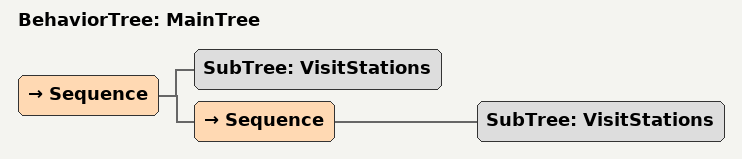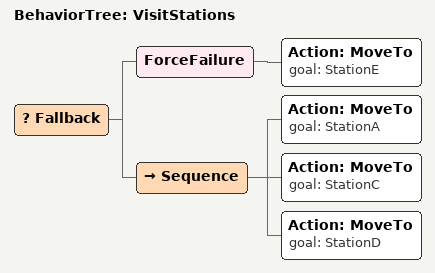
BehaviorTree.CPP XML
<root main_tree_to_execute="MainTree">
    <BehaviorTree ID="MainTree">
        <Sequence>
            <!-- StationA, StationE, StationC, StationD are known -->
            <SubTree ID="VisitStations" />
            <!-- StationB is an alternative if StationE cannot be reached -->
            <Sequence>
                <SubTree ID="VisitStations" />
            </Sequence>
        </Sequence>
    </BehaviorTree>

    <BehaviorTree ID="VisitStations">
        <Fallback>
            <ForceFailure>
                <Action ID="MoveTo" goal="StationE" />
            </ForceFailure>
            <Sequence>
                <Action ID="MoveTo" goal="StationA" />
                <Action ID="MoveTo" goal="StationC" />
                <Action ID="MoveTo" goal="StationD" />
            </Sequence>
        </Fallback>
    </BehaviorTree>

</root>
